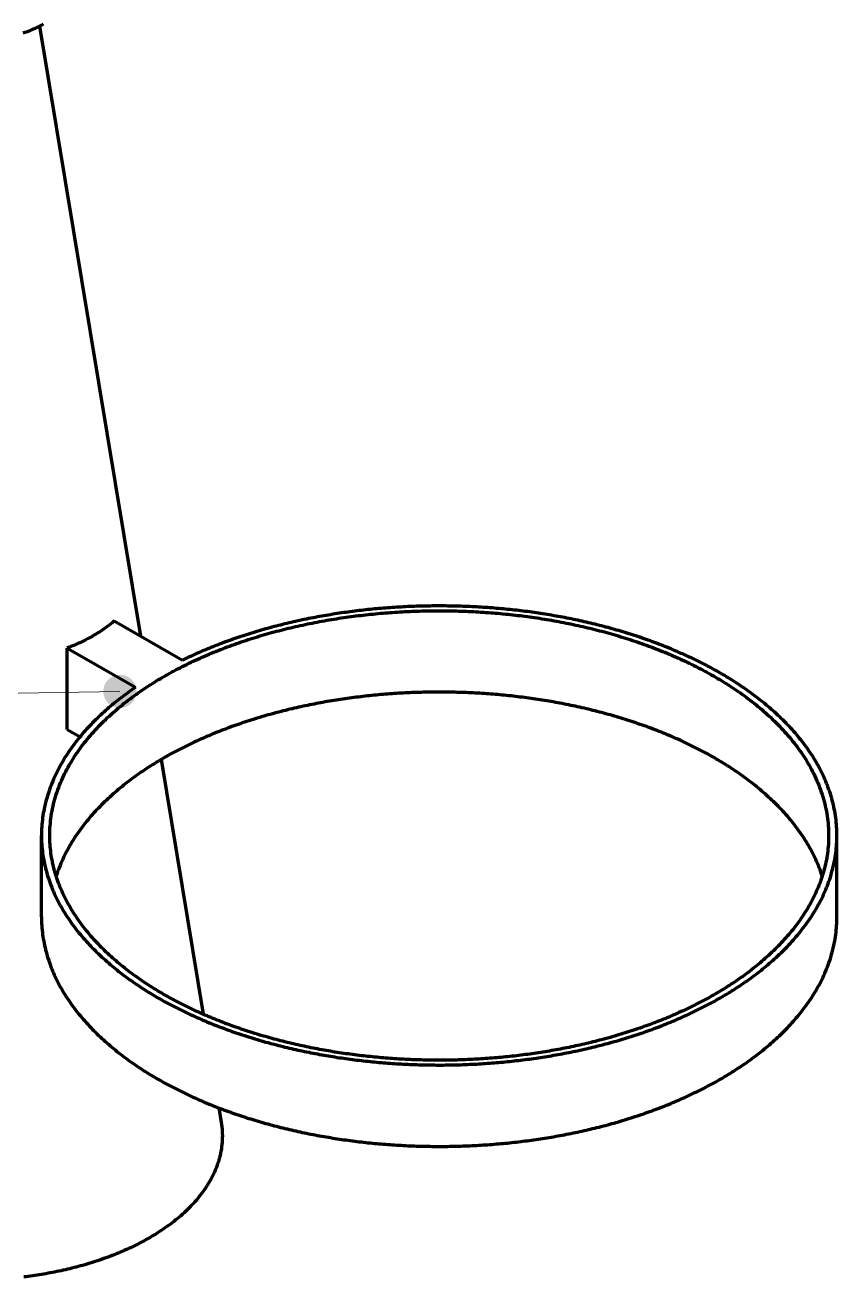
# Model space of a CAD drawing. Header units: millimetres. Extents: x 0 to 594, y 0 to 420.
# Drawn here: x 180.66 to 209.98, y 184.94 to 230.15 of the extents above; entities that cross this region are included whole.
import ezdxf

# ---------------------------------------------------------------- set-up
doc = ezdxf.new("R2010")
doc.units = ezdxf.units.MM
doc.layers.add('01-VISIBLE', color=7, linetype='CONTINUOUS', lineweight=70)
doc.layers.add('08-FINA', color=5, linetype='CONTINUOUS', lineweight=18)

msp = doc.modelspace()

# ---------------------------------------------------------------- hatches: boundary and pattern name
at = {"layer": '08-FINA'}
h = msp.add_hatch(color=7, dxfattribs=at)
h.dxf.hatch_style = 1
edge = h.paths.add_edge_path()
edge.add_arc((184.089, 206.088), 0.6, 0, 360)

# ---------------------------------------------------------------- linework, layer by layer
at = {"layer": '01-VISIBLE'}
for p, q in [((181.187, 230.115), (184.836, 208.085)), ((183.887, 208.633), (186.346, 207.213)), ((182.19, 207.653), (184.649, 206.234)), ((182.19, 204.714), (182.19, 207.653)), ((182.19, 204.714), (182.652, 204.447)), ((185.575, 203.625), (187.099, 194.423)), ((181.256, 197.942), (181.256, 200.882)), ((209.976, 197.942), (209.976, 200.882)), ((187.659, 191.041), (187.746, 190.517))]:
    msp.add_line(p, q, dxfattribs=at)
for points in [[(180.595, 229.867), (180.672, 229.893), (180.748, 229.921), (180.823, 229.95), (180.898, 229.98), (180.972, 230.012), (181.046, 230.045), (181.118, 230.08), (181.19, 230.116), (181.262, 230.154), (181.332, 230.194)], [(181.556, 200.882), (181.557, 200.97), (181.559, 201.059), (181.563, 201.147), (181.569, 201.236), (181.577, 201.324), (181.586, 201.412), (181.597, 201.5), (181.609, 201.588), (181.623, 201.676), (181.639, 201.763), (181.656, 201.85), (181.675, 201.937), (181.695, 202.023), (181.717, 202.109), (181.741, 202.194), (181.766, 202.279), (181.792, 202.364), (181.82, 202.448), (181.849, 202.532), (181.88, 202.615), (181.912, 202.698), (181.946, 202.78), (181.98, 202.861), (182.016, 202.942), (182.054, 203.023), (182.092, 203.103), (182.132, 203.182), (182.173, 203.261), (182.215, 203.339), (182.258, 203.416), (182.303, 203.493), (182.348, 203.569), (182.395, 203.644), (182.443, 203.719), (182.491, 203.793), (182.541, 203.867), (182.591, 203.939), (182.643, 204.012), (182.695, 204.083), (182.749, 204.154), (182.803, 204.224), (182.858, 204.293), (182.914, 204.362), (182.971, 204.43), (183.028, 204.498), (183.086, 204.565), (183.145, 204.631), (183.205, 204.696), (183.265, 204.761), (183.327, 204.826), (183.388, 204.889), (183.451, 204.952), (183.514, 205.014), (183.578, 205.076), (183.642, 205.137), (183.707, 205.197), (183.773, 205.257), (183.839, 205.316), (183.905, 205.374), (183.973, 205.432), (184.04, 205.489), (184.109, 205.546), (184.177, 205.602), (184.247, 205.657), (184.316, 205.712), (184.386, 205.767), (184.457, 205.82), (184.528, 205.873), (184.599, 205.926), (184.671, 205.978), (184.744, 206.029), (184.816, 206.08), (184.889, 206.13), (184.963, 206.18), (185.037, 206.229), (185.111, 206.277), (185.185, 206.325), (185.26, 206.373), (185.336, 206.419), (185.411, 206.466), (185.487, 206.512), (185.563, 206.557), (185.64, 206.602), (185.717, 206.646), (185.794, 206.69), (185.871, 206.733), (185.949, 206.776), (186.027, 206.818), (186.105, 206.86), (186.183, 206.901), (186.262, 206.942), (186.341, 206.983), (186.42, 207.022), (186.5, 207.062), (186.579, 207.101), (186.659, 207.139), (186.739, 207.177), (186.82, 207.214), (186.9, 207.251), (186.981, 207.288), (187.062, 207.324), (187.143, 207.36), (187.225, 207.395), (187.306, 207.43), (187.388, 207.464), (187.47, 207.498), (187.552, 207.531), (187.634, 207.564), (187.717, 207.597), (187.799, 207.629), (187.882, 207.661), (187.965, 207.692), (188.048, 207.723), (188.131, 207.754), (188.215, 207.784), (188.298, 207.813), (188.382, 207.842), (188.466, 207.871), (188.55, 207.9), (188.634, 207.928), (188.718, 207.955), (188.803, 207.982), (188.887, 208.009), (188.972, 208.036), (189.057, 208.062), (189.141, 208.087), (189.226, 208.113), (189.311, 208.137), (189.397, 208.162), (189.482, 208.186), (189.567, 208.21), (189.653, 208.233), (189.739, 208.256), (189.824, 208.279), (189.91, 208.301), (189.996, 208.323), (190.082, 208.344), (190.168, 208.365), (190.255, 208.386), (190.341, 208.406), (190.427, 208.426), (190.514, 208.446), (190.6, 208.465), (190.687, 208.484), (190.773, 208.503), (190.86, 208.521), (190.947, 208.539), (191.034, 208.556), (191.121, 208.573), (191.208, 208.59), (191.295, 208.606), (191.382, 208.623), (191.47, 208.638), (191.557, 208.654), (191.644, 208.669), (191.732, 208.683), (191.819, 208.698), (191.907, 208.712), (191.994, 208.725), (192.082, 208.739), (192.17, 208.752), (192.258, 208.764), (192.345, 208.777), (192.433, 208.789), (192.521, 208.8), (192.609, 208.811), (192.697, 208.822), (192.785, 208.833), (192.873, 208.843), (192.961, 208.853), (193.049, 208.863), (193.138, 208.872), (193.226, 208.881), (193.314, 208.89), (193.402, 208.898), (193.491, 208.906), (193.579, 208.914), (193.667, 208.921), (193.756, 208.928), (193.844, 208.934), (193.932, 208.941), (194.021, 208.947), (194.109, 208.952), (194.198, 208.958), (194.286, 208.963), (194.375, 208.968), (194.464, 208.972), (194.552, 208.976), (194.641, 208.98), (194.729, 208.983), (194.818, 208.986), (194.907, 208.989), (194.995, 208.991), (195.084, 208.993), (195.172, 208.995), (195.261, 208.997), (195.35, 208.998), (195.438, 208.999), (195.527, 208.999), (195.616, 208.999), (195.704, 208.999), (195.793, 208.999), (195.882, 208.998), (195.97, 208.997), (196.059, 208.995), (196.148, 208.993), (196.236, 208.991), (196.325, 208.989), (196.414, 208.986), (196.502, 208.983), (196.591, 208.98), (196.679, 208.976), (196.768, 208.972), (196.856, 208.968), (196.945, 208.963), (197.033, 208.958), (197.122, 208.952), (197.21, 208.947), (197.299, 208.941), (197.387, 208.934), (197.476, 208.928), (197.564, 208.921), (197.653, 208.914), (197.741, 208.906), (197.829, 208.898), (197.917, 208.89), (198.006, 208.881), (198.094, 208.872), (198.182, 208.863), (198.27, 208.853), (198.358, 208.843), (198.446, 208.833), (198.534, 208.822), (198.622, 208.811), (198.71, 208.8), (198.798, 208.789), (198.886, 208.777), (198.974, 208.764), (199.062, 208.752), (199.149, 208.739), (199.237, 208.725), (199.325, 208.712), (199.412, 208.698), (199.5, 208.683), (199.587, 208.669), (199.674, 208.654), (199.762, 208.638), (199.849, 208.623), (199.936, 208.606), (200.023, 208.59), (200.11, 208.573), (200.197, 208.556), (200.284, 208.539), (200.371, 208.521), (200.458, 208.503), (200.545, 208.484), (200.631, 208.465), (200.718, 208.446), (200.804, 208.426), (200.891, 208.406), (200.977, 208.386), (201.063, 208.365), (201.149, 208.344), (201.235, 208.323), (201.321, 208.301), (201.407, 208.279), (201.493, 208.256), (201.578, 208.233), (201.664, 208.21), (201.749, 208.186), (201.835, 208.162), (201.92, 208.137), (202.005, 208.113), (202.09, 208.087), (202.175, 208.062), (202.26, 208.036), (202.344, 208.009), (202.429, 207.982), (202.513, 207.955), (202.597, 207.928), (202.682, 207.9), (202.766, 207.871), (202.849, 207.842), (202.933, 207.813), (203.017, 207.784), (203.1, 207.754), (203.183, 207.723), (203.266, 207.692), (203.349, 207.661), (203.432, 207.629), (203.515, 207.597), (203.597, 207.564), (203.68, 207.531), (203.762, 207.498), (203.844, 207.464), (203.925, 207.43), (204.007, 207.395), (204.088, 207.36), (204.169, 207.324), (204.25, 207.288), (204.331, 207.251), (204.412, 207.214), (204.492, 207.177), (204.572, 207.139), (204.652, 207.101), (204.732, 207.062), (204.811, 207.022), (204.89, 206.983), (204.969, 206.942), (205.048, 206.901), (205.127, 206.86), (205.205, 206.818), (205.283, 206.776), (205.36, 206.733), (205.438, 206.69), (205.515, 206.646), (205.592, 206.602), (205.668, 206.557), (205.744, 206.512), (205.82, 206.466), (205.896, 206.419), (205.971, 206.373), (206.046, 206.325), (206.12, 206.277), (206.195, 206.229), (206.269, 206.18), (206.342, 206.13), (206.415, 206.08), (206.488, 206.029), (206.56, 205.978), (206.632, 205.926), (206.703, 205.873), (206.774, 205.82), (206.845, 205.767), (206.915, 205.712), (206.985, 205.657), (207.054, 205.602), (207.123, 205.546), (207.191, 205.489), (207.259, 205.432), (207.326, 205.374), (207.393, 205.316), (207.459, 205.257), (207.524, 205.197), (207.589, 205.137), (207.654, 205.076), (207.717, 205.014), (207.78, 204.952), (207.843, 204.889), (207.905, 204.826), (207.966, 204.761), (208.026, 204.696), (208.086, 204.631), (208.145, 204.565), (208.203, 204.498), (208.261, 204.43), (208.318, 204.362), (208.374, 204.293), (208.429, 204.224), (208.483, 204.154), (208.536, 204.083), (208.589, 204.012), (208.64, 203.939), (208.691, 203.867), (208.74, 203.793), (208.789, 203.719), (208.837, 203.644), (208.883, 203.569), (208.929, 203.493), (208.973, 203.416), (209.016, 203.339), (209.058, 203.261), (209.099, 203.182), (209.139, 203.103), (209.178, 203.023), (209.215, 202.942), (209.251, 202.861), (209.286, 202.78), (209.319, 202.698), (209.351, 202.615), (209.382, 202.532), (209.411, 202.448), (209.439, 202.364), (209.466, 202.279), (209.491, 202.194), (209.514, 202.109), (209.536, 202.023), (209.556, 201.937), (209.575, 201.85), (209.593, 201.763), (209.608, 201.676), (209.622, 201.588), (209.635, 201.5), (209.646, 201.412), (209.655, 201.324), (209.662, 201.236), (209.668, 201.147), (209.672, 201.059), (209.675, 200.97), (209.676, 200.882)], [(209.976, 200.882), (209.975, 200.962), (209.973, 201.042), (209.97, 201.122), (209.965, 201.202), (209.959, 201.282), (209.952, 201.362), (209.943, 201.442), (209.933, 201.521), (209.922, 201.601), (209.909, 201.68), (209.895, 201.759), (209.88, 201.838), (209.864, 201.916), (209.846, 201.994), (209.827, 202.072), (209.807, 202.15), (209.785, 202.227), (209.763, 202.304), (209.739, 202.381), (209.714, 202.457), (209.688, 202.533), (209.661, 202.608), (209.633, 202.683), (209.603, 202.758), (209.573, 202.832), (209.541, 202.906), (209.509, 202.979), (209.475, 203.052), (209.441, 203.124), (209.405, 203.196), (209.368, 203.267), (209.331, 203.338), (209.292, 203.409), (209.253, 203.478), (209.213, 203.548), (209.172, 203.617), (209.13, 203.685), (209.087, 203.753), (209.044, 203.82), (208.999, 203.887), (208.954, 203.953), (208.908, 204.019), (208.861, 204.084), (208.814, 204.149), (208.766, 204.213), (208.717, 204.276), (208.667, 204.339), (208.617, 204.402), (208.566, 204.464), (208.515, 204.525), (208.462, 204.586), (208.41, 204.647), (208.356, 204.706), (208.302, 204.766), (208.248, 204.824), (208.193, 204.883), (208.137, 204.941), (208.081, 204.998), (208.024, 205.054), (207.967, 205.111), (207.909, 205.166), (207.851, 205.221), (207.793, 205.276), (207.733, 205.33), (207.674, 205.384), (207.614, 205.437), (207.553, 205.49), (207.492, 205.542), (207.431, 205.594), (207.369, 205.645), (207.307, 205.695), (207.245, 205.746), (207.182, 205.795), (207.119, 205.845), (207.055, 205.893), (206.991, 205.942), (206.927, 205.99), (206.862, 206.037), (206.797, 206.084), (206.732, 206.13), (206.666, 206.176), (206.6, 206.222), (206.534, 206.267), (206.467, 206.312), (206.4, 206.356), (206.333, 206.4), (206.265, 206.443), (206.198, 206.486), (206.13, 206.529), (206.061, 206.571), (205.993, 206.612), (205.924, 206.654), (205.855, 206.694), (205.786, 206.735), (205.716, 206.775), (205.647, 206.814), (205.577, 206.853), (205.507, 206.892), (205.436, 206.931), (205.365, 206.969), (205.295, 207.006), (205.224, 207.043), (205.152, 207.08), (205.081, 207.117), (205.009, 207.153), (204.937, 207.188), (204.865, 207.223), (204.793, 207.258), (204.721, 207.293), (204.648, 207.327), (204.575, 207.361), (204.503, 207.394), (204.43, 207.427), (204.356, 207.46), (204.283, 207.492), (204.209, 207.524), (204.136, 207.556), (204.062, 207.587), (203.988, 207.618), (203.914, 207.648), (203.839, 207.678), (203.765, 207.708), (203.69, 207.738), (203.616, 207.767), (203.541, 207.795), (203.466, 207.824), (203.391, 207.852), (203.315, 207.88), (203.24, 207.907), (203.165, 207.934), (203.089, 207.961), (203.013, 207.988), (202.938, 208.014), (202.862, 208.04), (202.786, 208.065), (202.709, 208.09), (202.633, 208.115), (202.557, 208.14), (202.48, 208.164), (202.404, 208.188), (202.327, 208.211), (202.251, 208.234), (202.174, 208.257), (202.097, 208.28), (202.02, 208.302), (201.943, 208.324), (201.865, 208.346), (201.788, 208.367), (201.711, 208.389), (201.633, 208.409), (201.556, 208.43), (201.478, 208.45), (201.401, 208.47), (201.323, 208.49), (201.245, 208.509), (201.167, 208.528), (201.089, 208.547), (201.011, 208.565), (200.933, 208.583), (200.855, 208.601), (200.777, 208.618), (200.698, 208.636), (200.62, 208.653), (200.541, 208.669), (200.463, 208.686), (200.384, 208.702), (200.306, 208.718), (200.227, 208.733), (200.148, 208.749), (200.07, 208.764), (199.991, 208.778), (199.912, 208.793), (199.833, 208.807), (199.754, 208.821), (199.675, 208.834), (199.596, 208.848), (199.517, 208.861), (199.438, 208.873), (199.358, 208.886), (199.279, 208.898), (199.2, 208.91), (199.121, 208.922), (199.041, 208.933), (198.962, 208.944), (198.882, 208.955), (198.803, 208.966), (198.723, 208.976), (198.644, 208.986), (198.564, 208.996), (198.485, 209.005), (198.405, 209.015), (198.325, 209.023), (198.246, 209.032), (198.166, 209.041), (198.086, 209.049), (198.006, 209.057), (197.926, 209.064), (197.847, 209.072), (197.767, 209.079), (197.687, 209.086), (197.607, 209.092), (197.527, 209.099), (197.447, 209.105), (197.367, 209.111), (197.287, 209.116), (197.207, 209.121), (197.127, 209.126), (197.047, 209.131), (196.967, 209.136), (196.887, 209.14), (196.807, 209.144), (196.727, 209.148), (196.647, 209.151), (196.566, 209.154), (196.486, 209.157), (196.406, 209.16), (196.326, 209.162), (196.246, 209.164), (196.166, 209.166), (196.085, 209.168), (196.005, 209.169), (195.925, 209.17), (195.845, 209.171), (195.765, 209.172), (195.685, 209.172), (195.604, 209.172), (195.524, 209.172), (195.444, 209.172), (195.364, 209.171), (195.284, 209.17), (195.203, 209.169), (195.123, 209.168), (195.043, 209.166), (194.963, 209.164), (194.883, 209.162), (194.803, 209.159), (194.723, 209.156), (194.642, 209.153), (194.562, 209.15), (194.482, 209.147), (194.402, 209.143), (194.322, 209.139), (194.242, 209.134), (194.162, 209.13), (194.082, 209.125), (194.002, 209.12), (193.922, 209.115), (193.842, 209.109), (193.762, 209.103), (193.682, 209.097), (193.602, 209.09), (193.522, 209.084), (193.442, 209.077), (193.362, 209.07), (193.282, 209.062), (193.203, 209.055), (193.123, 209.047), (193.043, 209.038), (192.963, 209.03), (192.884, 209.021), (192.804, 209.012), (192.724, 209.003), (192.645, 208.993), (192.565, 208.983), (192.486, 208.973), (192.406, 208.963), (192.327, 208.952), (192.247, 208.941), (192.168, 208.93), (192.088, 208.918), (192.009, 208.907), (191.93, 208.895), (191.851, 208.882), (191.771, 208.87), (191.692, 208.857), (191.613, 208.844), (191.534, 208.83), (191.455, 208.817), (191.376, 208.803), (191.297, 208.789), (191.218, 208.774), (191.14, 208.759), (191.061, 208.744), (190.982, 208.729), (190.903, 208.713), (190.825, 208.697), (190.746, 208.681), (190.668, 208.665), (190.589, 208.648), (190.511, 208.631), (190.433, 208.614), (190.355, 208.596), (190.276, 208.578), (190.198, 208.56), (190.12, 208.541), (190.042, 208.522), (189.964, 208.503), (189.887, 208.484), (189.809, 208.464), (189.731, 208.444), (189.654, 208.424), (189.576, 208.403), (189.499, 208.383), (189.421, 208.361), (189.344, 208.34), (189.267, 208.318), (189.19, 208.296), (189.113, 208.274), (189.036, 208.251), (188.959, 208.228), (188.883, 208.205), (188.806, 208.181), (188.729, 208.157), (188.653, 208.133), (188.577, 208.108), (188.5, 208.083), (188.424, 208.058), (188.348, 208.032), (188.272, 208.006), (188.197, 207.98), (188.121, 207.954), (188.045, 207.927), (187.97, 207.9), (187.895, 207.872), (187.82, 207.844), (187.744, 207.816), (187.67, 207.787), (187.595, 207.759), (187.52, 207.729), (187.446, 207.7), (187.371, 207.67), (187.297, 207.64), (187.223, 207.609), (187.149, 207.578), (187.075, 207.547), (187.001, 207.515), (186.928, 207.483), (186.854, 207.451), (186.781, 207.418), (186.708, 207.385), (186.635, 207.351), (186.563, 207.317), (186.49, 207.283), (186.418, 207.248), (186.346, 207.213)], [(183.887, 208.633), (183.825, 208.58), (183.761, 208.528), (183.697, 208.477), (183.631, 208.428), (183.565, 208.379), (183.498, 208.332), (183.43, 208.286), (183.362, 208.241), (183.293, 208.196), (183.223, 208.154), (183.152, 208.112), (183.081, 208.071), (183.009, 208.031), (182.937, 207.992), (182.864, 207.954), (182.791, 207.917), (182.718, 207.881), (182.643, 207.845), (182.569, 207.811), (182.494, 207.778), (182.419, 207.745), (182.343, 207.714), (182.267, 207.683), (182.19, 207.653)], [(184.649, 206.234), (184.582, 206.188), (184.516, 206.142), (184.451, 206.096), (184.385, 206.049), (184.321, 206.001), (184.256, 205.953), (184.192, 205.905), (184.128, 205.856), (184.064, 205.807), (184.001, 205.757), (183.938, 205.707), (183.876, 205.656), (183.814, 205.605), (183.752, 205.553), (183.691, 205.501), (183.63, 205.448), (183.57, 205.395), (183.51, 205.341), (183.451, 205.287), (183.392, 205.232), (183.333, 205.177), (183.275, 205.121), (183.218, 205.065), (183.161, 205.008), (183.104, 204.951), (183.048, 204.893), (182.993, 204.835), (182.938, 204.776), (182.884, 204.716), (182.83, 204.656), (182.777, 204.596), (182.725, 204.535), (182.673, 204.473), (182.622, 204.411), (182.572, 204.349), (182.522, 204.285), (182.473, 204.222), (182.424, 204.158), (182.377, 204.093), (182.33, 204.027), (182.283, 203.962), (182.238, 203.895), (182.193, 203.828), (182.149, 203.761), (182.106, 203.693), (182.064, 203.624), (182.023, 203.555), (181.983, 203.486), (181.943, 203.416), (181.904, 203.345), (181.867, 203.274), (181.83, 203.203), (181.794, 203.131), (181.759, 203.058), (181.726, 202.985), (181.693, 202.912), (181.661, 202.838), (181.63, 202.763), (181.601, 202.688), (181.572, 202.613), (181.545, 202.538), (181.519, 202.462), (181.494, 202.385), (181.47, 202.308), (181.447, 202.231), (181.426, 202.154), (181.405, 202.076), (181.386, 201.998), (181.369, 201.919), (181.352, 201.84), (181.337, 201.762), (181.323, 201.682), (181.31, 201.603), (181.299, 201.523), (181.289, 201.443), (181.28, 201.363), (181.273, 201.283), (181.267, 201.203), (181.262, 201.123), (181.258, 201.042), (181.256, 200.962), (181.256, 200.882)], [(209.443, 199.412), (209.418, 199.489), (209.392, 199.566), (209.364, 199.642), (209.335, 199.718), (209.305, 199.794), (209.274, 199.869), (209.242, 199.943), (209.209, 200.017), (209.174, 200.091), (209.139, 200.164), (209.103, 200.236), (209.065, 200.308), (209.027, 200.38), (208.987, 200.451), (208.947, 200.522), (208.906, 200.591), (208.864, 200.661), (208.821, 200.73), (208.777, 200.798), (208.732, 200.866), (208.687, 200.933), (208.64, 201), (208.593, 201.066), (208.545, 201.131), (208.497, 201.196), (208.447, 201.261), (208.397, 201.325), (208.346, 201.388), (208.295, 201.451), (208.242, 201.513), (208.19, 201.575), (208.136, 201.636), (208.082, 201.696), (208.027, 201.756), (207.972, 201.816), (207.916, 201.874), (207.86, 201.933), (207.803, 201.991), (207.745, 202.048), (207.687, 202.104), (207.628, 202.161), (207.569, 202.216), (207.509, 202.271), (207.449, 202.326), (207.389, 202.38), (207.328, 202.433), (207.266, 202.487), (207.204, 202.539), (207.142, 202.591), (207.079, 202.642), (207.016, 202.693), (206.952, 202.744), (206.888, 202.794), (206.824, 202.843), (206.759, 202.892), (206.694, 202.941), (206.629, 202.989), (206.563, 203.036), (206.497, 203.083), (206.43, 203.13), (206.363, 203.176), (206.296, 203.222), (206.229, 203.267), (206.161, 203.311), (206.093, 203.356), (206.024, 203.4), (205.956, 203.443), (205.887, 203.486), (205.817, 203.528), (205.748, 203.57), (205.678, 203.612), (205.608, 203.653), (205.538, 203.694), (205.467, 203.734), (205.397, 203.774), (205.326, 203.813), (205.255, 203.852), (205.183, 203.891), (205.111, 203.929), (205.04, 203.967), (204.967, 204.004), (204.895, 204.041), (204.823, 204.077), (204.75, 204.113), (204.677, 204.149), (204.604, 204.184), (204.531, 204.219), (204.457, 204.254), (204.383, 204.288), (204.31, 204.322), (204.236, 204.355), (204.161, 204.388), (204.087, 204.421), (204.013, 204.453), (203.938, 204.485), (203.863, 204.517), (203.788, 204.548), (203.713, 204.578), (203.638, 204.609), (203.562, 204.639), (203.487, 204.669), (203.411, 204.698), (203.335, 204.727), (203.259, 204.756), (203.183, 204.784), (203.107, 204.812), (203.03, 204.839), (202.954, 204.866), (202.877, 204.893), (202.801, 204.92), (202.724, 204.946), (202.647, 204.972), (202.57, 204.997), (202.492, 205.023), (202.415, 205.047), (202.338, 205.072), (202.26, 205.096), (202.183, 205.12), (202.105, 205.143), (202.027, 205.167), (201.949, 205.19), (201.871, 205.212), (201.793, 205.234), (201.715, 205.256), (201.637, 205.278), (201.558, 205.299), (201.48, 205.32), (201.401, 205.341), (201.323, 205.361), (201.244, 205.381), (201.165, 205.401), (201.086, 205.42), (201.008, 205.439), (200.929, 205.458), (200.85, 205.476), (200.77, 205.495), (200.691, 205.512), (200.612, 205.53), (200.533, 205.547), (200.453, 205.564), (200.374, 205.581), (200.294, 205.597), (200.215, 205.613), (200.135, 205.629), (200.055, 205.645), (199.975, 205.66), (199.896, 205.675), (199.816, 205.689), (199.736, 205.703), (199.656, 205.717), (199.576, 205.731), (199.496, 205.745), (199.416, 205.758), (199.335, 205.771), (199.255, 205.783), (199.175, 205.795), (199.095, 205.807), (199.014, 205.819), (198.934, 205.83), (198.854, 205.842), (198.773, 205.852), (198.693, 205.863), (198.612, 205.873), (198.531, 205.883), (198.451, 205.893), (198.37, 205.903), (198.29, 205.912), (198.209, 205.921), (198.128, 205.929), (198.047, 205.937), (197.967, 205.946), (197.886, 205.953), (197.805, 205.961), (197.724, 205.968), (197.643, 205.975), (197.562, 205.982), (197.481, 205.988), (197.4, 205.994), (197.319, 206), (197.238, 206.006), (197.157, 206.011), (197.076, 206.016), (196.995, 206.021), (196.914, 206.025), (196.833, 206.029), (196.752, 206.033), (196.671, 206.037), (196.59, 206.04), (196.509, 206.043), (196.427, 206.046), (196.346, 206.049), (196.265, 206.051), (196.184, 206.053), (196.103, 206.055), (196.022, 206.056), (195.94, 206.058), (195.859, 206.059), (195.778, 206.059), (195.697, 206.06), (195.616, 206.06), (195.535, 206.06), (195.453, 206.059), (195.372, 206.059), (195.291, 206.058), (195.21, 206.056), (195.129, 206.055), (195.047, 206.053), (194.966, 206.051), (194.885, 206.049), (194.804, 206.046), (194.723, 206.043), (194.642, 206.04), (194.561, 206.037), (194.479, 206.033), (194.398, 206.029), (194.317, 206.025), (194.236, 206.021), (194.155, 206.016), (194.074, 206.011), (193.993, 206.006), (193.912, 206), (193.831, 205.994), (193.75, 205.988), (193.669, 205.982), (193.588, 205.975), (193.507, 205.968), (193.427, 205.961), (193.346, 205.953), (193.265, 205.946), (193.184, 205.937), (193.103, 205.929), (193.023, 205.921), (192.942, 205.912), (192.861, 205.903), (192.781, 205.893), (192.7, 205.883), (192.619, 205.873), (192.539, 205.863), (192.458, 205.852), (192.378, 205.842), (192.297, 205.83), (192.217, 205.819), (192.137, 205.807), (192.056, 205.795), (191.976, 205.783), (191.896, 205.771), (191.816, 205.758), (191.736, 205.745), (191.656, 205.731), (191.576, 205.717), (191.496, 205.703), (191.416, 205.689), (191.336, 205.675), (191.256, 205.66), (191.176, 205.645), (191.096, 205.629), (191.017, 205.613), (190.937, 205.597), (190.858, 205.581), (190.778, 205.564), (190.699, 205.547), (190.62, 205.53), (190.54, 205.512), (190.461, 205.495), (190.382, 205.476), (190.303, 205.458), (190.224, 205.439), (190.145, 205.42), (190.066, 205.401), (189.987, 205.381), (189.909, 205.361), (189.83, 205.341), (189.752, 205.32), (189.673, 205.299), (189.595, 205.278), (189.516, 205.256), (189.438, 205.234), (189.36, 205.212), (189.282, 205.19), (189.204, 205.167), (189.126, 205.143), (189.049, 205.12), (188.971, 205.096), (188.894, 205.072), (188.816, 205.047), (188.739, 205.023), (188.662, 204.997), (188.585, 204.972), (188.508, 204.946), (188.431, 204.92), (188.354, 204.893), (188.277, 204.866), (188.201, 204.839), (188.125, 204.812), (188.048, 204.784), (187.972, 204.756), (187.896, 204.727), (187.82, 204.698), (187.745, 204.669), (187.669, 204.639), (187.594, 204.609), (187.518, 204.578), (187.443, 204.548), (187.368, 204.517), (187.293, 204.485), (187.219, 204.453), (187.144, 204.421), (187.07, 204.388), (186.996, 204.355), (186.922, 204.322), (186.848, 204.288), (186.774, 204.254), (186.701, 204.219), (186.628, 204.184), (186.554, 204.149), (186.482, 204.113), (186.409, 204.077), (186.336, 204.041), (186.264, 204.004), (186.192, 203.967), (186.12, 203.929), (186.048, 203.891), (185.977, 203.852), (185.906, 203.813), (185.835, 203.774), (185.764, 203.734), (185.693, 203.694), (185.623, 203.653), (185.553, 203.612), (185.483, 203.57), (185.414, 203.528), (185.345, 203.486), (185.276, 203.443), (185.207, 203.4), (185.139, 203.356), (185.071, 203.311), (185.003, 203.267), (184.935, 203.222), (184.868, 203.176), (184.801, 203.13), (184.735, 203.083), (184.669, 203.036), (184.603, 202.989), (184.537, 202.941), (184.472, 202.892), (184.408, 202.843), (184.343, 202.794), (184.279, 202.744), (184.216, 202.693), (184.152, 202.642), (184.09, 202.591), (184.027, 202.539), (183.965, 202.487), (183.904, 202.433), (183.843, 202.38), (183.782, 202.326), (183.722, 202.271), (183.662, 202.216), (183.603, 202.161), (183.545, 202.104), (183.486, 202.048), (183.429, 201.991), (183.372, 201.933), (183.315, 201.874), (183.259, 201.816), (183.204, 201.756), (183.149, 201.696), (183.095, 201.636), (183.042, 201.575), (182.989, 201.513), (182.937, 201.451), (182.885, 201.388), (182.834, 201.325), (182.784, 201.261), (182.735, 201.196), (182.686, 201.131), (182.638, 201.066), (182.591, 201), (182.545, 200.933), (182.499, 200.866), (182.455, 200.798), (182.411, 200.73), (182.368, 200.661), (182.326, 200.591), (182.284, 200.522), (182.244, 200.451), (182.205, 200.38), (182.166, 200.308), (182.129, 200.236), (182.092, 200.164), (182.057, 200.091), (182.023, 200.017), (181.99, 199.943), (181.957, 199.869), (181.926, 199.794), (181.896, 199.718), (181.867, 199.642), (181.84, 199.566), (181.813, 199.489), (181.788, 199.412)], [(181.256, 200.882), (181.256, 200.802), (181.258, 200.722), (181.262, 200.642), (181.266, 200.562), (181.272, 200.482), (181.28, 200.402), (181.288, 200.322), (181.298, 200.243), (181.31, 200.164), (181.322, 200.085), (181.336, 200.006), (181.351, 199.927), (181.368, 199.849), (181.385, 199.771), (181.404, 199.693), (181.424, 199.615), (181.445, 199.538), (181.468, 199.461), (181.492, 199.385), (181.517, 199.309), (181.542, 199.233), (181.57, 199.158), (181.598, 199.083), (181.627, 199.008), (181.658, 198.934), (181.689, 198.86), (181.721, 198.787), (181.755, 198.715), (181.789, 198.642), (181.825, 198.571), (181.861, 198.499), (181.899, 198.428), (181.937, 198.358), (181.976, 198.288), (182.016, 198.219), (182.057, 198.15), (182.099, 198.082), (182.142, 198.014), (182.185, 197.947), (182.23, 197.88), (182.275, 197.814), (182.321, 197.748), (182.367, 197.683), (182.415, 197.619), (182.463, 197.555), (182.511, 197.491), (182.561, 197.428), (182.611, 197.366), (182.662, 197.304), (182.713, 197.242), (182.765, 197.182), (182.818, 197.121), (182.871, 197.061), (182.925, 197.002), (182.979, 196.943), (183.034, 196.885), (183.09, 196.828), (183.146, 196.77), (183.202, 196.714), (183.259, 196.657), (183.317, 196.602), (183.375, 196.547), (183.434, 196.492), (183.493, 196.438), (183.552, 196.384), (183.612, 196.331), (183.672, 196.279), (183.733, 196.226), (183.794, 196.175), (183.856, 196.124), (183.918, 196.073), (183.98, 196.023), (184.043, 195.973), (184.106, 195.924), (184.17, 195.875), (184.234, 195.827), (184.298, 195.779), (184.362, 195.732), (184.427, 195.685), (184.492, 195.638), (184.558, 195.592), (184.624, 195.547), (184.69, 195.502), (184.756, 195.457), (184.823, 195.413), (184.89, 195.369), (184.957, 195.326), (185.025, 195.283), (185.093, 195.24), (185.161, 195.198), (185.229, 195.156), (185.298, 195.115), (185.367, 195.074), (185.436, 195.034), (185.506, 194.994), (185.575, 194.954), (185.645, 194.915), (185.715, 194.876), (185.785, 194.838), (185.856, 194.8), (185.926, 194.763), (185.997, 194.725), (186.069, 194.689), (186.14, 194.652), (186.211, 194.616), (186.283, 194.581), (186.355, 194.545), (186.427, 194.51), (186.499, 194.476), (186.572, 194.442), (186.644, 194.408), (186.717, 194.375), (186.79, 194.342), (186.863, 194.309), (186.936, 194.277), (187.01, 194.245), (187.083, 194.213), (187.157, 194.182), (187.231, 194.151), (187.305, 194.12), (187.379, 194.09), (187.453, 194.06), (187.528, 194.031), (187.602, 194.002), (187.677, 193.973), (187.752, 193.945), (187.827, 193.916), (187.902, 193.889), (187.977, 193.861), (188.053, 193.834), (188.128, 193.807), (188.204, 193.781), (188.279, 193.755), (188.355, 193.729), (188.431, 193.703), (188.507, 193.678), (188.583, 193.653), (188.659, 193.629), (188.736, 193.604), (188.812, 193.581), (188.889, 193.557), (188.965, 193.534), (189.042, 193.511), (189.119, 193.488), (189.196, 193.466), (189.273, 193.444), (189.35, 193.422), (189.427, 193.4), (189.504, 193.379), (189.581, 193.358), (189.659, 193.338), (189.736, 193.318), (189.814, 193.298), (189.891, 193.278), (189.969, 193.259), (190.047, 193.24), (190.125, 193.221), (190.203, 193.203), (190.281, 193.184), (190.359, 193.166), (190.437, 193.149), (190.515, 193.132), (190.593, 193.115), (190.671, 193.098), (190.75, 193.081), (190.828, 193.065), (190.907, 193.049), (190.985, 193.034), (191.064, 193.018), (191.143, 193.003), (191.221, 192.989), (191.3, 192.974), (191.379, 192.96), (191.458, 192.946), (191.537, 192.932), (191.615, 192.919), (191.694, 192.906), (191.773, 192.893), (191.853, 192.881), (191.932, 192.868), (192.011, 192.856), (192.09, 192.845), (192.169, 192.833), (192.249, 192.822), (192.328, 192.811), (192.407, 192.8), (192.487, 192.79), (192.566, 192.78), (192.646, 192.77), (192.725, 192.761), (192.805, 192.751), (192.884, 192.742), (192.964, 192.734), (193.043, 192.725), (193.123, 192.717), (193.203, 192.709), (193.282, 192.701), (193.362, 192.694), (193.442, 192.686), (193.522, 192.68), (193.601, 192.673), (193.681, 192.666), (193.761, 192.66), (193.841, 192.654), (193.921, 192.649), (194.001, 192.644), (194.081, 192.638), (194.161, 192.634), (194.24, 192.629), (194.32, 192.625), (194.4, 192.621), (194.48, 192.617), (194.56, 192.613), (194.64, 192.61), (194.72, 192.607), (194.8, 192.604), (194.88, 192.602), (194.96, 192.6), (195.041, 192.598), (195.121, 192.596), (195.201, 192.594), (195.281, 192.593), (195.361, 192.592), (195.441, 192.592), (195.521, 192.591), (195.601, 192.591), (195.681, 192.591), (195.761, 192.591), (195.841, 192.592), (195.921, 192.593), (196.001, 192.594), (196.081, 192.595), (196.161, 192.597), (196.241, 192.599), (196.321, 192.601), (196.402, 192.603), (196.482, 192.606), (196.562, 192.609), (196.642, 192.612), (196.722, 192.616), (196.802, 192.619), (196.882, 192.623), (196.961, 192.627), (197.041, 192.632), (197.121, 192.637), (197.201, 192.642), (197.281, 192.647), (197.361, 192.652), (197.441, 192.658), (197.521, 192.664), (197.601, 192.67), (197.68, 192.677), (197.76, 192.684), (197.84, 192.691), (197.92, 192.698), (197.999, 192.706), (198.079, 192.714), (198.159, 192.722), (198.238, 192.73), (198.318, 192.739), (198.397, 192.748), (198.477, 192.757), (198.557, 192.767), (198.636, 192.776), (198.715, 192.786), (198.795, 192.797), (198.874, 192.807), (198.954, 192.818), (199.033, 192.829), (199.112, 192.84), (199.191, 192.852), (199.271, 192.864), (199.35, 192.876), (199.429, 192.889), (199.508, 192.901), (199.587, 192.914), (199.666, 192.927), (199.745, 192.941), (199.824, 192.955), (199.902, 192.969), (199.981, 192.983), (200.06, 192.998), (200.139, 193.013), (200.217, 193.028), (200.296, 193.044), (200.374, 193.059), (200.453, 193.075), (200.531, 193.092), (200.609, 193.108), (200.688, 193.125), (200.766, 193.142), (200.844, 193.16), (200.922, 193.178), (201, 193.196), (201.078, 193.214), (201.156, 193.233), (201.234, 193.252), (201.311, 193.271), (201.389, 193.29), (201.467, 193.31), (201.544, 193.33), (201.622, 193.351), (201.699, 193.372), (201.776, 193.393), (201.853, 193.414), (201.93, 193.436), (202.007, 193.457), (202.084, 193.48), (202.161, 193.502), (202.238, 193.525), (202.315, 193.548), (202.391, 193.572), (202.468, 193.596), (202.544, 193.62), (202.62, 193.644), (202.696, 193.669), (202.772, 193.694), (202.848, 193.719), (202.924, 193.745), (203, 193.771), (203.076, 193.797), (203.151, 193.824), (203.226, 193.851), (203.302, 193.878), (203.377, 193.906), (203.452, 193.934), (203.527, 193.962), (203.601, 193.991), (203.676, 194.02), (203.751, 194.05), (203.825, 194.079), (203.899, 194.109), (203.973, 194.14), (204.047, 194.17), (204.121, 194.202), (204.195, 194.233), (204.268, 194.265), (204.341, 194.297), (204.414, 194.33), (204.487, 194.362), (204.56, 194.396), (204.633, 194.429), (204.705, 194.463), (204.778, 194.498), (204.85, 194.532), (204.922, 194.568), (204.994, 194.603), (205.065, 194.639), (205.137, 194.675), (205.208, 194.712), (205.279, 194.749), (205.35, 194.786), (205.42, 194.824), (205.491, 194.862), (205.561, 194.901), (205.631, 194.94), (205.7, 194.979), (205.77, 195.019)], [(205.558, 195.142), (205.488, 195.102), (205.418, 195.062), (205.348, 195.023), (205.278, 194.985), (205.207, 194.946), (205.137, 194.909), (205.066, 194.871), (204.995, 194.834), (204.923, 194.797), (204.852, 194.761), (204.78, 194.725), (204.708, 194.69), (204.636, 194.655), (204.564, 194.62), (204.491, 194.586), (204.419, 194.552), (204.346, 194.518), (204.273, 194.485), (204.2, 194.453), (204.126, 194.42), (204.053, 194.388), (203.979, 194.356), (203.905, 194.325), (203.831, 194.294), (203.757, 194.263), (203.683, 194.233), (203.608, 194.203), (203.534, 194.174), (203.459, 194.145), (203.384, 194.116), (203.309, 194.087), (203.234, 194.059), (203.159, 194.031), (203.084, 194.004), (203.008, 193.977), (202.933, 193.95), (202.857, 193.924), (202.781, 193.897), (202.705, 193.872), (202.629, 193.846), (202.553, 193.821), (202.477, 193.796), (202.4, 193.772), (202.324, 193.748), (202.247, 193.724), (202.171, 193.7), (202.094, 193.677), (202.017, 193.654), (201.94, 193.632), (201.863, 193.609), (201.786, 193.588), (201.709, 193.566), (201.631, 193.545), (201.554, 193.524), (201.477, 193.503), (201.399, 193.483), (201.321, 193.463), (201.244, 193.443), (201.166, 193.423), (201.088, 193.404), (201.01, 193.385), (200.932, 193.367), (200.854, 193.349), (200.776, 193.331), (200.698, 193.313), (200.619, 193.296), (200.541, 193.278), (200.463, 193.262), (200.384, 193.245), (200.306, 193.229), (200.227, 193.213), (200.148, 193.197), (200.07, 193.182), (199.991, 193.167), (199.912, 193.152), (199.833, 193.138), (199.754, 193.124), (199.675, 193.11), (199.596, 193.096), (199.517, 193.083), (199.438, 193.07), (199.359, 193.057), (199.28, 193.045), (199.2, 193.032), (199.121, 193.02), (199.042, 193.009), (198.962, 192.997), (198.883, 192.986), (198.804, 192.976), (198.724, 192.965), (198.644, 192.955), (198.565, 192.945), (198.485, 192.935), (198.406, 192.926), (198.326, 192.916), (198.246, 192.907), (198.167, 192.899), (198.087, 192.89), (198.007, 192.882), (197.927, 192.875), (197.847, 192.867), (197.768, 192.86), (197.688, 192.853), (197.608, 192.846), (197.528, 192.84), (197.448, 192.833), (197.368, 192.827), (197.288, 192.822), (197.208, 192.816), (197.128, 192.811), (197.048, 192.806), (196.968, 192.802), (196.888, 192.797), (196.808, 192.793), (196.728, 192.79), (196.647, 192.786), (196.567, 192.783), (196.487, 192.78), (196.407, 192.777), (196.327, 192.774), (196.247, 192.772), (196.167, 192.77), (196.086, 192.769), (196.006, 192.767), (195.926, 192.766), (195.846, 192.765), (195.766, 192.765), (195.685, 192.764), (195.605, 192.764), (195.525, 192.764), (195.445, 192.765), (195.365, 192.765), (195.285, 192.766), (195.204, 192.768), (195.124, 192.769), (195.044, 192.771), (194.964, 192.773), (194.884, 192.775), (194.804, 192.778), (194.723, 192.78), (194.643, 192.784), (194.563, 192.787), (194.483, 192.79), (194.403, 192.794), (194.323, 192.798), (194.243, 192.803), (194.163, 192.808), (194.083, 192.813), (194.003, 192.818), (193.923, 192.823), (193.843, 192.829), (193.763, 192.835), (193.683, 192.841), (193.603, 192.848), (193.523, 192.855), (193.443, 192.862), (193.363, 192.869), (193.283, 192.877), (193.204, 192.884), (193.124, 192.893), (193.044, 192.901), (192.964, 192.91), (192.885, 192.919), (192.805, 192.928), (192.725, 192.937), (192.646, 192.947), (192.566, 192.957), (192.487, 192.968), (192.407, 192.978), (192.328, 192.989), (192.248, 193), (192.169, 193.012), (192.09, 193.024), (192.01, 193.036), (191.931, 193.048), (191.852, 193.06), (191.773, 193.073), (191.694, 193.086), (191.615, 193.1), (191.536, 193.113), (191.457, 193.127), (191.378, 193.142), (191.299, 193.156), (191.22, 193.171), (191.141, 193.186), (191.063, 193.202), (190.984, 193.217), (190.905, 193.233), (190.827, 193.249), (190.748, 193.266), (190.67, 193.283), (190.592, 193.3), (190.513, 193.317), (190.435, 193.335), (190.357, 193.353), (190.279, 193.372), (190.201, 193.39), (190.123, 193.409), (190.045, 193.428), (189.968, 193.448), (189.89, 193.468), (189.812, 193.488), (189.735, 193.508), (189.657, 193.529), (189.58, 193.55), (189.503, 193.572), (189.425, 193.593), (189.348, 193.615), (189.271, 193.638), (189.194, 193.66), (189.117, 193.683), (189.041, 193.706), (188.964, 193.73), (188.888, 193.754), (188.811, 193.778), (188.735, 193.803), (188.659, 193.828), (188.582, 193.853), (188.506, 193.878), (188.43, 193.904), (188.355, 193.93), (188.279, 193.957), (188.203, 193.984), (188.128, 194.011), (188.053, 194.039), (187.978, 194.066), (187.902, 194.095), (187.828, 194.123), (187.753, 194.152), (187.678, 194.181), (187.604, 194.211), (187.529, 194.241), (187.455, 194.271), (187.381, 194.302), (187.307, 194.333), (187.233, 194.365), (187.16, 194.396), (187.086, 194.428), (187.013, 194.461), (186.94, 194.494), (186.867, 194.527), (186.794, 194.561), (186.721, 194.595), (186.649, 194.629), (186.577, 194.664), (186.505, 194.699), (186.433, 194.735), (186.361, 194.771), (186.29, 194.807), (186.218, 194.844), (186.147, 194.881), (186.076, 194.918), (186.006, 194.956), (185.935, 194.995), (185.865, 195.033), (185.795, 195.073), (185.725, 195.112), (185.656, 195.152), (185.587, 195.193), (185.517, 195.233), (185.449, 195.275), (185.38, 195.316), (185.312, 195.358), (185.244, 195.401), (185.176, 195.444), (185.109, 195.487), (185.042, 195.531), (184.975, 195.576), (184.909, 195.62), (184.842, 195.666), (184.776, 195.711), (184.711, 195.758), (184.646, 195.804), (184.581, 195.851), (184.516, 195.899), (184.452, 195.947), (184.388, 195.995), (184.325, 196.044), (184.262, 196.094), (184.199, 196.144), (184.137, 196.194), (184.075, 196.245), (184.013, 196.297), (183.952, 196.349), (183.891, 196.401), (183.831, 196.454), (183.771, 196.508), (183.712, 196.562), (183.653, 196.616), (183.595, 196.671), (183.537, 196.727), (183.48, 196.783), (183.423, 196.839), (183.367, 196.896), (183.311, 196.954), (183.256, 197.012), (183.201, 197.071), (183.147, 197.13), (183.094, 197.19), (183.041, 197.25), (182.989, 197.311), (182.937, 197.373), (182.886, 197.435), (182.836, 197.497), (182.786, 197.56), (182.738, 197.624), (182.69, 197.688), (182.642, 197.753), (182.596, 197.818), (182.55, 197.884), (182.505, 197.95), (182.46, 198.017), (182.417, 198.084), (182.374, 198.152), (182.333, 198.221), (182.292, 198.29), (182.252, 198.359), (182.213, 198.429), (182.175, 198.5), (182.137, 198.571), (182.101, 198.642), (182.066, 198.715), (182.032, 198.787), (181.999, 198.86), (181.967, 198.934), (181.936, 199.007), (181.906, 199.082), (181.877, 199.157), (181.849, 199.232), (181.823, 199.308), (181.797, 199.384), (181.773, 199.46), (181.75, 199.537), (181.728, 199.614), (181.708, 199.692), (181.688, 199.769), (181.67, 199.848), (181.653, 199.926), (181.638, 200.005), (181.624, 200.084), (181.611, 200.163), (181.599, 200.242), (181.589, 200.322), (181.58, 200.401), (181.573, 200.481), (181.567, 200.561), (181.562, 200.641), (181.558, 200.721), (181.556, 200.801), (181.556, 200.882)], [(209.676, 200.882), (209.675, 200.801), (209.673, 200.721), (209.67, 200.641), (209.665, 200.56), (209.658, 200.48), (209.651, 200.4), (209.642, 200.32), (209.632, 200.24), (209.62, 200.161), (209.607, 200.081), (209.593, 200.002), (209.577, 199.923), (209.561, 199.845), (209.542, 199.766), (209.523, 199.688), (209.502, 199.611), (209.48, 199.533), (209.457, 199.456), (209.433, 199.38), (209.407, 199.303), (209.381, 199.227), (209.353, 199.152), (209.324, 199.077), (209.294, 199.002), (209.263, 198.928), (209.23, 198.855), (209.197, 198.782), (209.163, 198.709), (209.127, 198.637), (209.091, 198.565), (209.054, 198.494), (209.015, 198.423), (208.976, 198.353), (208.936, 198.283), (208.895, 198.214), (208.853, 198.145), (208.81, 198.077), (208.766, 198.01), (208.722, 197.943), (208.677, 197.876), (208.631, 197.81), (208.584, 197.745), (208.536, 197.68), (208.488, 197.616), (208.439, 197.552), (208.389, 197.489), (208.338, 197.426), (208.287, 197.364), (208.236, 197.303), (208.183, 197.242), (208.13, 197.181), (208.076, 197.122), (208.022, 197.062), (207.967, 197.003), (207.912, 196.945), (207.856, 196.887), (207.799, 196.83), (207.742, 196.774), (207.685, 196.717), (207.627, 196.662), (207.568, 196.607), (207.509, 196.552), (207.449, 196.498), (207.389, 196.445), (207.329, 196.392), (207.268, 196.339), (207.207, 196.287), (207.145, 196.236), (207.083, 196.185), (207.02, 196.134), (206.957, 196.084), (206.894, 196.034), (206.83, 195.985), (206.766, 195.937), (206.702, 195.889), (206.637, 195.841), (206.572, 195.794), (206.506, 195.747), (206.44, 195.701), (206.374, 195.655), (206.308, 195.61), (206.241, 195.565), (206.174, 195.521), (206.106, 195.477), (206.039, 195.434), (205.971, 195.391), (205.903, 195.348), (205.834, 195.306), (205.765, 195.264), (205.696, 195.223), (205.627, 195.182), (205.558, 195.142)], [(205.77, 195.019), (205.839, 195.06), (205.909, 195.1), (205.978, 195.142), (206.046, 195.183), (206.115, 195.225), (206.183, 195.268), (206.251, 195.311), (206.319, 195.354), (206.386, 195.398), (206.453, 195.442), (206.52, 195.487), (206.586, 195.532), (206.653, 195.578), (206.719, 195.624), (206.784, 195.67), (206.849, 195.717), (206.914, 195.765), (206.979, 195.812), (207.043, 195.861), (207.107, 195.91), (207.17, 195.959), (207.234, 196.009), (207.296, 196.059), (207.359, 196.11), (207.421, 196.161), (207.482, 196.213), (207.543, 196.265), (207.604, 196.318), (207.664, 196.371), (207.724, 196.424), (207.783, 196.479), (207.842, 196.533), (207.901, 196.589), (207.959, 196.644), (208.016, 196.701), (208.073, 196.757), (208.129, 196.815), (208.185, 196.873), (208.24, 196.931), (208.295, 196.99), (208.349, 197.049), (208.403, 197.109), (208.456, 197.169), (208.508, 197.23), (208.56, 197.292), (208.611, 197.354), (208.661, 197.417), (208.711, 197.48), (208.76, 197.543), (208.809, 197.608), (208.856, 197.672), (208.903, 197.738), (208.949, 197.804), (208.995, 197.87), (209.039, 197.937), (209.083, 198.004), (209.126, 198.072), (209.168, 198.141), (209.209, 198.21), (209.25, 198.279), (209.289, 198.349), (209.328, 198.42), (209.366, 198.491), (209.402, 198.562), (209.438, 198.634), (209.473, 198.707), (209.506, 198.78), (209.539, 198.853), (209.571, 198.927), (209.601, 199.001), (209.631, 199.076), (209.659, 199.151), (209.687, 199.227), (209.713, 199.303), (209.738, 199.379), (209.762, 199.456), (209.784, 199.533), (209.806, 199.611), (209.826, 199.688), (209.845, 199.766), (209.863, 199.845), (209.879, 199.923), (209.895, 200.002), (209.909, 200.082), (209.921, 200.161), (209.933, 200.24), (209.943, 200.32), (209.951, 200.4), (209.959, 200.48), (209.965, 200.56), (209.97, 200.641), (209.973, 200.721), (209.975, 200.801), (209.976, 200.882)], [(181.256, 197.942), (181.256, 197.862), (181.258, 197.782), (181.262, 197.702), (181.266, 197.622), (181.272, 197.542), (181.28, 197.463), (181.288, 197.383), (181.298, 197.304), (181.31, 197.224), (181.322, 197.145), (181.336, 197.066), (181.351, 196.988), (181.368, 196.909), (181.385, 196.831), (181.404, 196.753), (181.424, 196.676), (181.445, 196.599), (181.468, 196.522), (181.492, 196.445), (181.517, 196.369), (181.542, 196.294), (181.57, 196.218), (181.598, 196.143), (181.627, 196.069), (181.658, 195.995), (181.689, 195.921), (181.721, 195.848), (181.755, 195.775), (181.789, 195.703), (181.825, 195.631), (181.861, 195.56), (181.899, 195.489), (181.937, 195.419), (181.976, 195.349), (182.016, 195.28), (182.057, 195.211), (182.099, 195.143), (182.142, 195.075), (182.185, 195.008), (182.23, 194.941), (182.275, 194.875), (182.321, 194.809), (182.367, 194.744), (182.415, 194.679), (182.463, 194.615), (182.511, 194.552), (182.561, 194.489), (182.611, 194.426), (182.662, 194.364), (182.713, 194.303), (182.765, 194.242), (182.818, 194.182), (182.871, 194.122), (182.925, 194.063), (182.979, 194.004), (183.034, 193.946), (183.09, 193.888), (183.146, 193.831), (183.202, 193.774), (183.259, 193.718), (183.317, 193.662), (183.375, 193.607), (183.434, 193.553), (183.493, 193.499), (183.552, 193.445), (183.612, 193.392), (183.672, 193.339), (183.733, 193.287), (183.794, 193.235), (183.856, 193.184), (183.918, 193.134), (183.98, 193.083), (184.043, 193.034), (184.106, 192.984), (184.17, 192.936), (184.234, 192.887), (184.298, 192.84), (184.362, 192.792), (184.427, 192.745), (184.492, 192.699), (184.558, 192.653), (184.624, 192.607), (184.69, 192.562), (184.756, 192.517), (184.823, 192.473), (184.89, 192.429), (184.957, 192.386), (185.025, 192.343), (185.093, 192.301), (185.161, 192.259), (185.229, 192.217), (185.298, 192.176), (185.367, 192.135), (185.436, 192.095), (185.506, 192.055), (185.575, 192.015), (185.645, 191.976), (185.715, 191.937), (185.785, 191.899), (185.856, 191.861), (185.926, 191.823), (185.997, 191.786), (186.069, 191.749), (186.14, 191.713), (186.211, 191.677), (186.283, 191.641), (186.355, 191.606), (186.427, 191.571), (186.499, 191.537), (186.572, 191.502), (186.644, 191.469), (186.717, 191.435), (186.79, 191.402), (186.863, 191.37), (186.936, 191.337), (187.01, 191.305), (187.083, 191.274), (187.157, 191.242), (187.231, 191.212), (187.305, 191.181), (187.379, 191.151), (187.453, 191.121), (187.528, 191.092), (187.602, 191.062), (187.677, 191.034), (187.752, 191.005), (187.827, 190.977), (187.902, 190.949), (187.977, 190.922), (188.053, 190.895), (188.128, 190.868), (188.204, 190.841), (188.279, 190.815), (188.355, 190.789), (188.431, 190.764), (188.507, 190.739), (188.583, 190.714), (188.659, 190.689), (188.736, 190.665), (188.812, 190.641), (188.889, 190.618), (188.965, 190.594), (189.042, 190.571), (189.119, 190.549), (189.196, 190.526), (189.273, 190.504), (189.35, 190.482), (189.427, 190.461), (189.504, 190.44), (189.581, 190.419), (189.659, 190.399), (189.736, 190.378), (189.814, 190.358), (189.891, 190.339), (189.969, 190.319), (190.047, 190.3), (190.125, 190.282), (190.203, 190.263), (190.281, 190.245), (190.359, 190.227), (190.437, 190.209), (190.515, 190.192), (190.593, 190.175), (190.671, 190.158), (190.75, 190.142), (190.828, 190.126), (190.907, 190.11), (190.985, 190.094), (191.064, 190.079), (191.143, 190.064), (191.221, 190.049), (191.3, 190.035), (191.379, 190.021), (191.458, 190.007), (191.537, 189.993), (191.615, 189.98), (191.694, 189.967), (191.773, 189.954), (191.853, 189.941), (191.932, 189.929), (192.011, 189.917), (192.09, 189.905), (192.169, 189.894), (192.249, 189.883), (192.328, 189.872), (192.407, 189.861), (192.487, 189.851), (192.566, 189.841), (192.646, 189.831), (192.725, 189.821), (192.805, 189.812), (192.884, 189.803), (192.964, 189.794), (193.043, 189.786), (193.123, 189.777), (193.203, 189.769), (193.282, 189.762), (193.362, 189.754), (193.442, 189.747), (193.522, 189.74), (193.601, 189.733), (193.681, 189.727), (193.761, 189.721), (193.841, 189.715), (193.921, 189.709), (194.001, 189.704), (194.081, 189.699), (194.161, 189.694), (194.24, 189.69), (194.32, 189.685), (194.4, 189.681), (194.48, 189.677), (194.56, 189.674), (194.64, 189.671), (194.72, 189.668), (194.8, 189.665), (194.88, 189.662), (194.96, 189.66), (195.041, 189.658), (195.121, 189.656), (195.201, 189.655), (195.281, 189.654), (195.361, 189.653), (195.441, 189.652), (195.521, 189.652), (195.601, 189.652), (195.681, 189.652), (195.761, 189.652), (195.841, 189.653), (195.921, 189.653), (196.001, 189.655), (196.081, 189.656), (196.161, 189.658), (196.241, 189.659), (196.321, 189.662), (196.402, 189.664), (196.482, 189.667), (196.562, 189.67), (196.642, 189.673), (196.722, 189.676), (196.802, 189.68), (196.882, 189.684), (196.961, 189.688), (197.041, 189.692), (197.121, 189.697), (197.201, 189.702), (197.281, 189.707), (197.361, 189.713), (197.441, 189.719), (197.521, 189.725), (197.601, 189.731), (197.68, 189.738), (197.76, 189.744), (197.84, 189.752), (197.92, 189.759), (197.999, 189.767), (198.079, 189.774), (198.159, 189.783), (198.238, 189.791), (198.318, 189.8), (198.397, 189.809), (198.477, 189.818), (198.557, 189.827), (198.636, 189.837), (198.715, 189.847), (198.795, 189.857), (198.874, 189.868), (198.954, 189.879), (199.033, 189.89), (199.112, 189.901), (199.191, 189.913), (199.271, 189.925), (199.35, 189.937), (199.429, 189.949), (199.508, 189.962), (199.587, 189.975), (199.666, 189.988), (199.745, 190.002), (199.824, 190.015), (199.902, 190.03), (199.981, 190.044), (200.06, 190.059), (200.139, 190.073), (200.217, 190.089), (200.296, 190.104), (200.374, 190.12), (200.453, 190.136), (200.531, 190.152), (200.609, 190.169), (200.688, 190.186), (200.766, 190.203), (200.844, 190.221), (200.922, 190.238), (201, 190.256), (201.078, 190.275), (201.156, 190.293), (201.234, 190.312), (201.311, 190.332), (201.389, 190.351), (201.467, 190.371), (201.544, 190.391), (201.622, 190.411), (201.699, 190.432), (201.776, 190.453), (201.853, 190.475), (201.93, 190.496), (202.007, 190.518), (202.084, 190.54), (202.161, 190.563), (202.238, 190.586), (202.315, 190.609), (202.391, 190.632), (202.468, 190.656), (202.544, 190.68), (202.62, 190.705), (202.696, 190.729), (202.772, 190.755), (202.848, 190.78), (202.924, 190.806), (203, 190.832), (203.076, 190.858), (203.151, 190.885), (203.226, 190.912), (203.302, 190.939), (203.377, 190.967), (203.452, 190.995), (203.527, 191.023), (203.601, 191.052), (203.676, 191.081), (203.751, 191.11), (203.825, 191.14), (203.899, 191.17), (203.973, 191.2), (204.047, 191.231), (204.121, 191.262), (204.195, 191.294), (204.268, 191.325), (204.341, 191.358), (204.414, 191.39), (204.487, 191.423), (204.56, 191.456), (204.633, 191.49), (204.705, 191.524), (204.778, 191.558), (204.85, 191.593), (204.922, 191.628), (204.994, 191.664), (205.065, 191.7), (205.137, 191.736), (205.208, 191.772), (205.279, 191.809), (205.35, 191.847), (205.42, 191.885), (205.491, 191.923), (205.561, 191.962), (205.631, 192.001), (205.7, 192.04), (205.77, 192.08)], [(205.77, 192.08), (205.839, 192.12), (205.909, 192.161), (205.978, 192.202), (206.046, 192.244), (206.115, 192.286), (206.183, 192.329), (206.251, 192.371), (206.319, 192.415), (206.386, 192.459), (206.453, 192.503), (206.52, 192.548), (206.586, 192.593), (206.653, 192.638), (206.719, 192.684), (206.784, 192.731), (206.849, 192.778), (206.914, 192.825), (206.979, 192.873), (207.043, 192.921), (207.107, 192.97), (207.17, 193.02), (207.234, 193.069), (207.296, 193.12), (207.359, 193.17), (207.421, 193.222), (207.482, 193.273), (207.543, 193.325), (207.604, 193.378), (207.664, 193.431), (207.724, 193.485), (207.783, 193.539), (207.842, 193.594), (207.901, 193.649), (207.959, 193.705), (208.016, 193.761), (208.073, 193.818), (208.129, 193.875), (208.185, 193.933), (208.24, 193.991), (208.295, 194.05), (208.349, 194.11), (208.403, 194.17), (208.456, 194.23), (208.508, 194.291), (208.56, 194.353), (208.611, 194.415), (208.661, 194.477), (208.711, 194.54), (208.76, 194.604), (208.809, 194.668), (208.856, 194.733), (208.903, 194.798), (208.949, 194.864), (208.995, 194.931), (209.039, 194.997), (209.083, 195.065), (209.126, 195.133), (209.168, 195.201), (209.209, 195.27), (209.25, 195.34), (209.289, 195.41), (209.328, 195.48), (209.366, 195.551), (209.402, 195.623), (209.438, 195.695), (209.473, 195.767), (209.506, 195.84), (209.539, 195.914), (209.571, 195.987), (209.601, 196.062), (209.631, 196.137), (209.659, 196.212), (209.687, 196.287), (209.713, 196.363), (209.738, 196.44), (209.762, 196.517), (209.784, 196.594), (209.806, 196.671), (209.826, 196.749), (209.845, 196.827), (209.863, 196.905), (209.879, 196.984), (209.895, 197.063), (209.909, 197.142), (209.921, 197.222), (209.933, 197.301), (209.943, 197.381), (209.951, 197.461), (209.959, 197.541), (209.965, 197.621), (209.97, 197.701), (209.973, 197.782), (209.975, 197.862), (209.976, 197.942)], [(187.746, 190.517), (187.758, 190.438), (187.768, 190.358), (187.776, 190.279), (187.781, 190.199), (187.785, 190.119), (187.787, 190.039), (187.786, 189.959), (187.783, 189.879), (187.778, 189.799), (187.771, 189.719), (187.762, 189.64), (187.751, 189.56), (187.738, 189.481), (187.722, 189.403), (187.705, 189.325), (187.686, 189.247), (187.665, 189.17), (187.642, 189.093), (187.617, 189.017), (187.59, 188.942), (187.561, 188.867), (187.531, 188.793), (187.499, 188.719), (187.465, 188.647), (187.43, 188.575), (187.394, 188.504), (187.355, 188.433), (187.316, 188.364), (187.275, 188.295), (187.232, 188.227), (187.189, 188.16), (187.144, 188.094), (187.098, 188.028), (187.05, 187.964), (187.002, 187.9), (186.952, 187.837), (186.902, 187.775), (186.85, 187.714), (186.797, 187.654), (186.744, 187.594), (186.689, 187.536), (186.634, 187.478), (186.578, 187.421), (186.52, 187.365), (186.463, 187.309), (186.404, 187.255), (186.345, 187.201), (186.285, 187.148), (186.224, 187.096), (186.162, 187.045), (186.1, 186.994), (186.038, 186.944), (185.975, 186.895), (185.911, 186.847), (185.846, 186.799), (185.781, 186.753), (185.716, 186.706), (185.65, 186.661), (185.584, 186.616), (185.517, 186.572), (185.449, 186.529), (185.382, 186.486), (185.313, 186.445), (185.245, 186.403), (185.176, 186.363), (185.106, 186.323), (185.037, 186.283), (184.967, 186.245), (184.896, 186.207), (184.825, 186.169), (184.754, 186.133), (184.683, 186.097), (184.611, 186.061), (184.539, 186.026), (184.467, 185.992), (184.394, 185.958), (184.321, 185.925), (184.248, 185.892), (184.175, 185.86), (184.101, 185.829), (184.027, 185.798), (183.953, 185.768), (183.879, 185.738), (183.804, 185.709), (183.73, 185.68), (183.655, 185.652), (183.58, 185.624), (183.504, 185.597), (183.429, 185.571), (183.353, 185.545), (183.277, 185.519), (183.201, 185.494), (183.125, 185.47), (183.049, 185.446), (182.972, 185.422), (182.895, 185.399), (182.818, 185.377), (182.742, 185.355), (182.664, 185.333), (182.587, 185.312), (182.51, 185.292), (182.432, 185.272), (182.355, 185.252), (182.277, 185.233), (182.199, 185.214), (182.121, 185.196), (182.043, 185.178), (181.965, 185.161), (181.887, 185.144), (181.808, 185.128), (181.73, 185.112), (181.651, 185.096), (181.573, 185.081), (181.494, 185.067), (181.415, 185.053), (181.336, 185.039), (181.257, 185.026), (181.178, 185.013), (181.099, 185.001), (181.02, 184.989), (180.941, 184.977), (180.862, 184.966), (180.782, 184.955), (180.703, 184.945), (180.623, 184.935)]]:
    msp.add_lwpolyline(points, dxfattribs=at)
at = {"layer": '08-FINA'}
msp.add_line((51.499, 203.706), (184.089, 206.088), dxfattribs=at)

doc.saveas('drawing.dxf')
